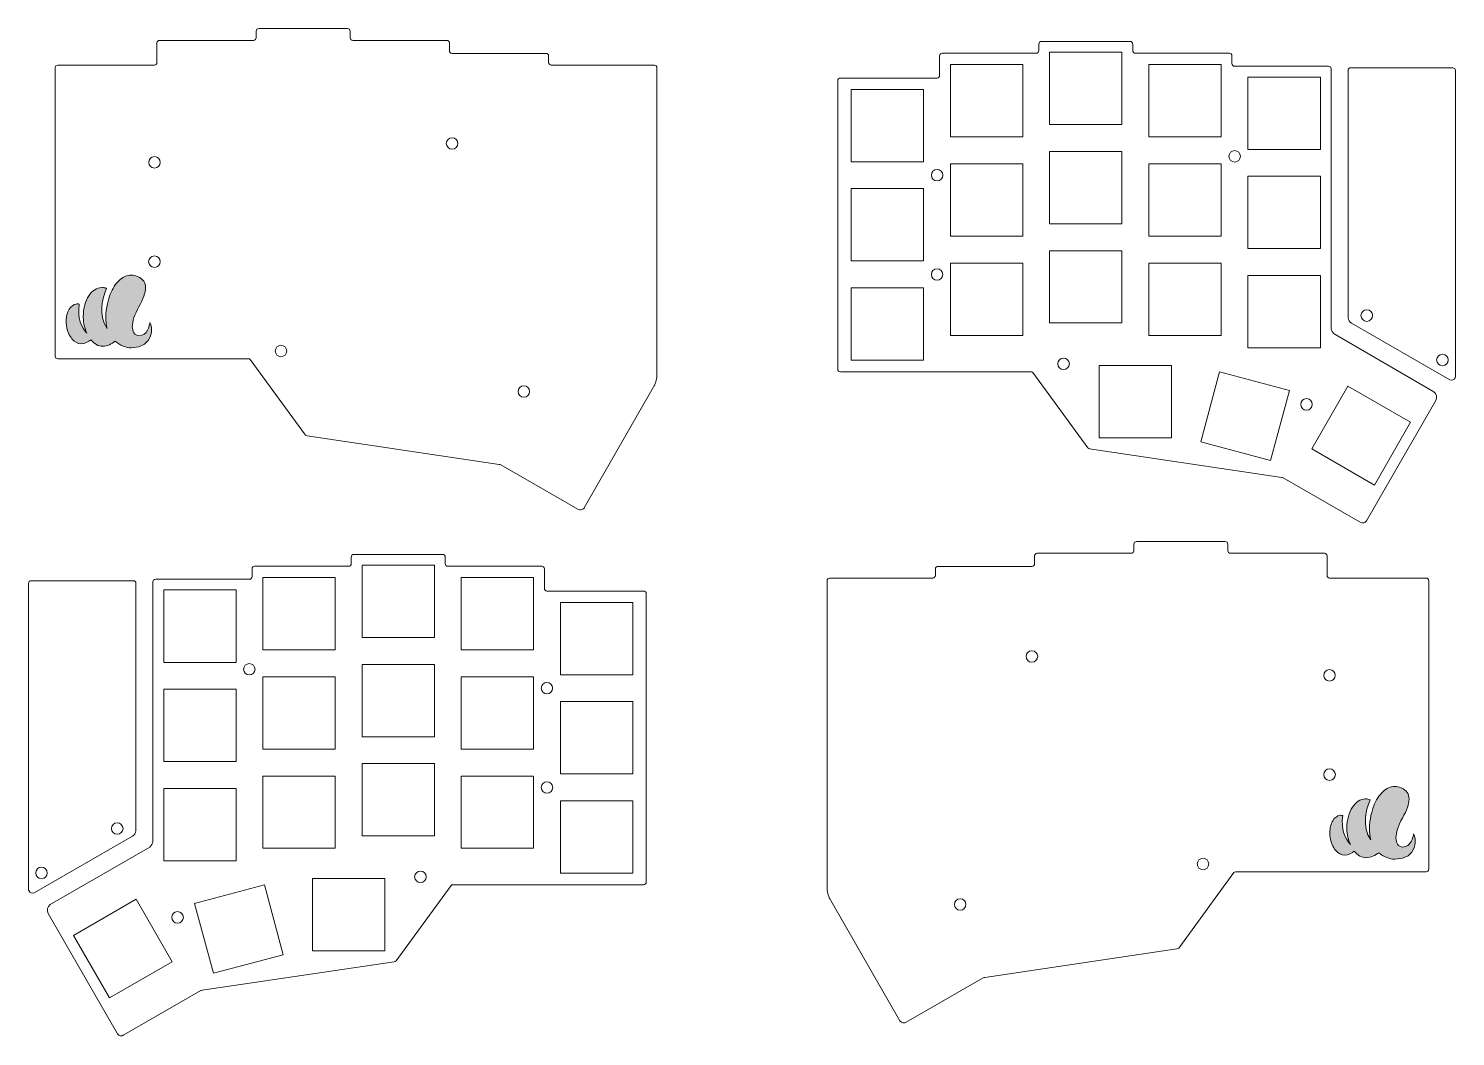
# Model space of a CAD drawing. Header units: inches. Extents: x -5.1 to 5.6, y -3.7 to 3.9.
import ezdxf

# ---------------------------------------------------------------- set-up
doc = ezdxf.new("R2010")
doc.units = ezdxf.units.IN
doc.header["$MEASUREMENT"] = 0
doc.layers.add('_U+5207_U+65AD_U+30D1_U+30B9', color=7, linetype='Continuous')
doc.layers.add('_U+5F6B_U+523B_U+30D1_U+30B9', color=7, linetype='Continuous')

# ---------------------------------------------------------------- blocks, each defined once
blk = doc.blocks.new('block 2')
at = {"layer": '_U+5207_U+65AD_U+30D1_U+30B9', "color": 1, "lineweight": 9, "true_color": 0xff0000}
blk.add_open_spline([(-3.254, 1.499), (-3.254, 1.523), (-3.235, 1.542), (-3.211, 1.542), (-3.187, 1.542), (-3.167, 1.523), (-3.167, 1.499), (-3.167, 1.475), (-3.187, 1.456), (-3.211, 1.456), (-3.235, 1.456), (-3.254, 1.475), (-3.254, 1.499), (-3.254, 1.499), (-3.254, 1.499), (-3.254, 1.499)], degree=3, knots=[0, 0, 0, 0, 1, 1, 1, 2, 2, 2, 3, 3, 3, 4, 4, 4, 5, 5, 5, 5], dxfattribs=at)
blk = doc.blocks.new('block 3')
at = {"layer": '_U+5207_U+65AD_U+30D1_U+30B9', "color": 1, "lineweight": 9, "true_color": 0xff0000}
blk.add_open_spline([(-1.964, 3.064), (-1.964, 3.088), (-1.944, 3.107), (-1.92, 3.107), (-1.896, 3.107), (-1.877, 3.088), (-1.877, 3.064), (-1.877, 3.04), (-1.896, 3.02), (-1.92, 3.02), (-1.944, 3.02), (-1.964, 3.04), (-1.964, 3.064), (-1.964, 3.064), (-1.964, 3.064), (-1.964, 3.064)], degree=3, knots=[0, 0, 0, 0, 1, 1, 1, 2, 2, 2, 3, 3, 3, 4, 4, 4, 5, 5, 5, 5], dxfattribs=at)
blk = doc.blocks.new('block 4')
at = {"layer": '_U+5207_U+65AD_U+30D1_U+30B9', "color": 1, "lineweight": 9, "true_color": 0xff0000}
blk.add_open_spline([(-4.208, 2.921), (-4.208, 2.945), (-4.189, 2.964), (-4.165, 2.964), (-4.141, 2.964), (-4.122, 2.945), (-4.122, 2.921), (-4.122, 2.897), (-4.141, 2.878), (-4.165, 2.878), (-4.189, 2.878), (-4.208, 2.897), (-4.208, 2.921), (-4.208, 2.921), (-4.208, 2.921), (-4.208, 2.921)], degree=3, knots=[0, 0, 0, 0, 1, 1, 1, 2, 2, 2, 3, 3, 3, 4, 4, 4, 5, 5, 5, 5], dxfattribs=at)
blk = doc.blocks.new('block 5')
at = {"layer": '_U+5207_U+65AD_U+30D1_U+30B9', "color": 1, "lineweight": 9, "true_color": 0xff0000}
blk.add_open_spline([(-4.209, 2.172), (-4.209, 2.196), (-4.189, 2.216), (-4.165, 2.216), (-4.141, 2.216), (-4.122, 2.196), (-4.122, 2.172), (-4.122, 2.149), (-4.141, 2.129), (-4.165, 2.129), (-4.189, 2.129), (-4.209, 2.149), (-4.209, 2.172), (-4.209, 2.172), (-4.209, 2.172), (-4.209, 2.172)], degree=3, knots=[0, 0, 0, 0, 1, 1, 1, 2, 2, 2, 3, 3, 3, 4, 4, 4, 5, 5, 5, 5], dxfattribs=at)
blk = doc.blocks.new('block 6')
at = {"layer": '_U+5207_U+65AD_U+30D1_U+30B9', "color": 1, "lineweight": 9, "true_color": 0xff0000}
blk.add_open_spline([(-1.423, 1.194), (-1.423, 1.217), (-1.403, 1.237), (-1.379, 1.237), (-1.355, 1.237), (-1.336, 1.217), (-1.336, 1.194), (-1.336, 1.17), (-1.355, 1.15), (-1.379, 1.15), (-1.403, 1.15), (-1.423, 1.17), (-1.423, 1.194), (-1.423, 1.194), (-1.423, 1.194), (-1.423, 1.194)], degree=3, knots=[0, 0, 0, 0, 1, 1, 1, 2, 2, 2, 3, 3, 3, 4, 4, 4, 5, 5, 5, 5], dxfattribs=at)
blk = doc.blocks.new('block 7')
at = {"layer": '_U+5207_U+65AD_U+30D1_U+30B9', "color": 1, "lineweight": 9, "true_color": 0xff0000}
blk.add_open_spline([(1.008, 1.342), (0.997, 1.342), (0.988, 1.351), (0.988, 1.362), (0.988, 1.362), (0.988, 3.537), (0.988, 3.537), (0.988, 3.548), (0.997, 3.557), (1.008, 3.557), (1.008, 3.557), (1.737, 3.557), (1.737, 3.557), (1.748, 3.557), (1.756, 3.566), (1.756, 3.577), (1.756, 3.577), (1.756, 3.724), (1.756, 3.724), (1.756, 3.735), (1.765, 3.744), (1.776, 3.744), (1.776, 3.744), (2.485, 3.744), (2.485, 3.744), (2.496, 3.744), (2.505, 3.753), (2.505, 3.764), (2.505, 3.764), (2.505, 3.813), (2.505, 3.813), (2.505, 3.824), (2.513, 3.833), (2.524, 3.833), (2.524, 3.833), (3.194, 3.833), (3.194, 3.833), (3.204, 3.833), (3.213, 3.824), (3.213, 3.813), (3.213, 3.813), (3.213, 3.764), (3.213, 3.764), (3.213, 3.753), (3.222, 3.744), (3.233, 3.744), (3.233, 3.744), (3.942, 3.744), (3.942, 3.744), (3.953, 3.744), (3.961, 3.735), (3.961, 3.724), (3.961, 3.724), (3.961, 3.665), (3.961, 3.665), (3.961, 3.655), (3.97, 3.646), (3.981, 3.646), (3.981, 3.646), (4.69, 3.646), (4.69, 3.646), (4.701, 3.646), (4.709, 3.637), (4.709, 3.626), (4.709, 3.626), (4.709, 3.577), (4.709, 3.577), (4.709, 3.577), (4.709, 2.937), (4.709, 2.937), (4.709, 2.937), (4.709, 1.666), (4.709, 1.666), (4.713, 1.651), (4.721, 1.637), (4.732, 1.627), (4.732, 1.627), (5.483, 1.192), (5.483, 1.192), (5.504, 1.177), (5.51, 1.148), (5.498, 1.125), (5.498, 1.125), (4.977, 0.218), (4.977, 0.218), (4.977, 0.218), (4.977, 0.218), (4.977, 0.217), (4.966, 0.202), (4.944, 0.198), (4.929, 0.209), (4.929, 0.209), (4.348, 0.543), (4.348, 0.543), (4.344, 0.545), (4.341, 0.546), (4.337, 0.546), (4.337, 0.546), (2.888, 0.762), (2.888, 0.762), (2.883, 0.762), (2.879, 0.764), (2.875, 0.768), (2.875, 0.768), (2.459, 1.337), (2.459, 1.337), (2.456, 1.34), (2.451, 1.342), (2.445, 1.342), (2.445, 1.342), (1.008, 1.342), (1.008, 1.342)], degree=3, knots=[0, 0, 0, 0, 1, 1, 1, 2, 2, 2, 3, 3, 3, 4, 4, 4, 5, 5, 5, 6, 6, 6, 7, 7, 7, 8, 8, 8, 9, 9, 9, 10, 10, 10, 11, 11, 11, 12, 12, 12, 13, 13, 13, 14, 14, 14, 15, 15, 15, 16, 16, 16, 17, 17, 17, 18, 18, 18, 19, 19, 19, 20, 20, 20, 21, 21, 21, 22, 22, 22, 23, 23, 23, 24, 24, 24, 25, 25, 25, 26, 26, 26, 27, 27, 27, 28, 28, 28, 29, 29, 29, 30, 30, 30, 31, 31, 31, 32, 32, 32, 33, 33, 33, 34, 34, 34, 35, 35, 35, 36, 36, 36, 37, 37, 37, 37], dxfattribs=at)
blk = doc.blocks.new('block 8')
at = {"layer": '_U+5207_U+65AD_U+30D1_U+30B9', "color": 1, "lineweight": 9, "true_color": 0xff0000}
blk.add_open_spline([(3.938, 2.967), (3.938, 2.99), (3.958, 3.01), (3.982, 3.01), (4.006, 3.01), (4.025, 2.99), (4.025, 2.967), (4.025, 2.943), (4.006, 2.923), (3.982, 2.923), (3.958, 2.923), (3.938, 2.943), (3.938, 2.967), (3.938, 2.967), (3.938, 2.967), (3.938, 2.967)], degree=3, knots=[0, 0, 0, 0, 1, 1, 1, 2, 2, 2, 3, 3, 3, 4, 4, 4, 5, 5, 5, 5], dxfattribs=at)
blk = doc.blocks.new('block 9')
at = {"layer": '_U+5207_U+65AD_U+30D1_U+30B9', "color": 1, "lineweight": 9, "true_color": 0xff0000}
blk.add_open_spline([(1.694, 2.824), (1.694, 2.848), (1.713, 2.867), (1.737, 2.867), (1.761, 2.867), (1.781, 2.848), (1.781, 2.824), (1.781, 2.8), (1.761, 2.781), (1.737, 2.781), (1.713, 2.781), (1.694, 2.8), (1.694, 2.824), (1.694, 2.824), (1.694, 2.824), (1.694, 2.824)], degree=3, knots=[0, 0, 0, 0, 1, 1, 1, 2, 2, 2, 3, 3, 3, 4, 4, 4, 5, 5, 5, 5], dxfattribs=at)
blk = doc.blocks.new('block 10')
at = {"layer": '_U+5207_U+65AD_U+30D1_U+30B9', "color": 1, "lineweight": 9, "true_color": 0xff0000}
blk.add_open_spline([(1.694, 2.075), (1.694, 2.099), (1.713, 2.119), (1.737, 2.119), (1.761, 2.119), (1.78, 2.099), (1.78, 2.075), (1.78, 2.051), (1.761, 2.032), (1.737, 2.032), (1.713, 2.032), (1.694, 2.051), (1.694, 2.075), (1.694, 2.075), (1.694, 2.075), (1.694, 2.075)], degree=3, knots=[0, 0, 0, 0, 1, 1, 1, 2, 2, 2, 3, 3, 3, 4, 4, 4, 5, 5, 5, 5], dxfattribs=at)
blk = doc.blocks.new('block 11')
at = {"layer": '_U+5207_U+65AD_U+30D1_U+30B9', "color": 1, "lineweight": 9, "true_color": 0xff0000}
blk.add_open_spline([(4.48, 1.096), (4.48, 1.12), (4.499, 1.14), (4.523, 1.14), (4.547, 1.14), (4.566, 1.12), (4.566, 1.096), (4.566, 1.072), (4.547, 1.053), (4.523, 1.053), (4.499, 1.053), (4.48, 1.072), (4.48, 1.096), (4.48, 1.096), (4.48, 1.096), (4.48, 1.096)], degree=3, knots=[0, 0, 0, 0, 1, 1, 1, 2, 2, 2, 3, 3, 3, 4, 4, 4, 5, 5, 5, 5], dxfattribs=at)
blk = doc.blocks.new('block 12')
at = {"layer": '_U+5207_U+65AD_U+30D1_U+30B9', "color": 1, "lineweight": 9, "true_color": 0xff0000}
blk.add_open_spline([(2.648, 1.402), (2.648, 1.426), (2.667, 1.445), (2.691, 1.445), (2.715, 1.445), (2.735, 1.426), (2.735, 1.402), (2.735, 1.378), (2.715, 1.358), (2.691, 1.358), (2.667, 1.358), (2.648, 1.378), (2.648, 1.402), (2.648, 1.402), (2.648, 1.402), (2.648, 1.402)], degree=3, knots=[0, 0, 0, 0, 1, 1, 1, 2, 2, 2, 3, 3, 3, 4, 4, 4, 5, 5, 5, 5], dxfattribs=at)
blk = doc.blocks.new('block 13')
at = {"layer": '_U+5207_U+65AD_U+30D1_U+30B9', "color": 1, "lineweight": 9, "true_color": 0xff0000}
blk.add_lwpolyline([(1.09, 3.471), (1.09, 2.926), (1.635, 2.926), (1.635, 3.471), (1.09, 3.471)], dxfattribs=at)
blk = doc.blocks.new('block 14')
at = {"layer": '_U+5207_U+65AD_U+30D1_U+30B9', "color": 1, "lineweight": 9, "true_color": 0xff0000}
blk.add_lwpolyline([(1.09, 2.723), (1.09, 2.178), (1.635, 2.178), (1.635, 2.723), (1.09, 2.723)], dxfattribs=at)
blk = doc.blocks.new('block 15')
at = {"layer": '_U+5207_U+65AD_U+30D1_U+30B9', "color": 1, "lineweight": 9, "true_color": 0xff0000}
blk.add_lwpolyline([(1.09, 1.975), (1.09, 1.429), (1.635, 1.429), (1.635, 1.975), (1.09, 1.975)], dxfattribs=at)
blk = doc.blocks.new('block 16')
at = {"layer": '_U+5207_U+65AD_U+30D1_U+30B9', "color": 1, "lineweight": 9, "true_color": 0xff0000}
blk.add_lwpolyline([(1.838, 3.658), (1.838, 3.113), (2.383, 3.113), (2.383, 3.658), (1.838, 3.658)], dxfattribs=at)
blk = doc.blocks.new('block 17')
at = {"layer": '_U+5207_U+65AD_U+30D1_U+30B9', "color": 1, "lineweight": 9, "true_color": 0xff0000}
blk.add_lwpolyline([(1.838, 2.91), (1.838, 2.365), (2.383, 2.365), (2.383, 2.91), (1.838, 2.91)], dxfattribs=at)
blk = doc.blocks.new('block 18')
at = {"layer": '_U+5207_U+65AD_U+30D1_U+30B9', "color": 1, "lineweight": 9, "true_color": 0xff0000}
blk.add_lwpolyline([(1.838, 2.162), (1.838, 1.616), (2.383, 1.616), (2.383, 2.162), (1.838, 2.162)], dxfattribs=at)
blk = doc.blocks.new('block 19')
at = {"layer": '_U+5207_U+65AD_U+30D1_U+30B9', "color": 1, "lineweight": 9, "true_color": 0xff0000}
blk.add_lwpolyline([(2.586, 3.751), (2.586, 3.206), (3.131, 3.206), (3.131, 3.751), (2.586, 3.751)], dxfattribs=at)
blk = doc.blocks.new('block 20')
at = {"layer": '_U+5207_U+65AD_U+30D1_U+30B9', "color": 1, "lineweight": 9, "true_color": 0xff0000}
blk.add_lwpolyline([(2.586, 3.003), (2.586, 2.458), (3.131, 2.458), (3.131, 3.003), (2.586, 3.003)], dxfattribs=at)
blk = doc.blocks.new('block 21')
at = {"layer": '_U+5207_U+65AD_U+30D1_U+30B9', "color": 1, "lineweight": 9, "true_color": 0xff0000}
blk.add_lwpolyline([(2.586, 2.255), (2.586, 1.71), (3.131, 1.71), (3.131, 2.255), (2.586, 2.255)], dxfattribs=at)
blk = doc.blocks.new('block 22')
at = {"layer": '_U+5207_U+65AD_U+30D1_U+30B9', "color": 1, "lineweight": 9, "true_color": 0xff0000}
blk.add_lwpolyline([(3.334, 3.658), (3.334, 3.113), (3.879, 3.113), (3.879, 3.658), (3.334, 3.658)], dxfattribs=at)
blk = doc.blocks.new('block 23')
at = {"layer": '_U+5207_U+65AD_U+30D1_U+30B9', "color": 1, "lineweight": 9, "true_color": 0xff0000}
blk.add_lwpolyline([(3.334, 2.91), (3.334, 2.365), (3.879, 2.365), (3.879, 2.91), (3.334, 2.91)], dxfattribs=at)
blk = doc.blocks.new('block 24')
at = {"layer": '_U+5207_U+65AD_U+30D1_U+30B9', "color": 1, "lineweight": 9, "true_color": 0xff0000}
blk.add_lwpolyline([(3.334, 2.162), (3.334, 1.616), (3.879, 1.616), (3.879, 2.162), (3.334, 2.162)], dxfattribs=at)
blk = doc.blocks.new('block 25')
at = {"layer": '_U+5207_U+65AD_U+30D1_U+30B9', "color": 1, "lineweight": 9, "true_color": 0xff0000}
blk.add_lwpolyline([(4.082, 3.564), (4.082, 3.019), (4.628, 3.019), (4.628, 3.564), (4.082, 3.564)], dxfattribs=at)
blk = doc.blocks.new('block 26')
at = {"layer": '_U+5207_U+65AD_U+30D1_U+30B9', "color": 1, "lineweight": 9, "true_color": 0xff0000}
blk.add_lwpolyline([(4.082, 2.816), (4.082, 2.271), (4.628, 2.271), (4.628, 2.816), (4.082, 2.816)], dxfattribs=at)
blk = doc.blocks.new('block 27')
at = {"layer": '_U+5207_U+65AD_U+30D1_U+30B9', "color": 1, "lineweight": 9, "true_color": 0xff0000}
blk.add_lwpolyline([(4.082, 2.068), (4.082, 1.523), (4.628, 1.523), (4.628, 2.068), (4.082, 2.068)], dxfattribs=at)
blk = doc.blocks.new('block 28')
at = {"layer": '_U+5207_U+65AD_U+30D1_U+30B9', "color": 1, "lineweight": 9, "true_color": 0xff0000}
blk.add_lwpolyline([(2.96, 1.389), (2.96, 0.844), (3.505, 0.844), (3.505, 1.389), (2.96, 1.389)], dxfattribs=at)
blk = doc.blocks.new('block 29')
at = {"layer": '_U+5207_U+65AD_U+30D1_U+30B9', "color": 1, "lineweight": 9, "true_color": 0xff0000}
blk.add_lwpolyline([(3.867, 1.342), (3.726, 0.815), (4.253, 0.674), (4.394, 1.201), (3.867, 1.342)], dxfattribs=at)
blk = doc.blocks.new('block 30')
at = {"layer": '_U+5207_U+65AD_U+30D1_U+30B9', "color": 1, "lineweight": 9, "true_color": 0xff0000}
blk.add_lwpolyline([(4.836, 1.233), (4.563, 0.761), (5.036, 0.488), (5.308, 0.961), (4.836, 1.233)], dxfattribs=at)
blk = doc.blocks.new('block 32')
at = {"layer": '_U+5207_U+65AD_U+30D1_U+30B9', "color": 1, "lineweight": 9, "true_color": 0xff0000}
blk.add_open_spline([(4.837, 3.615), (4.837, 3.615), (4.837, 1.751), (4.837, 1.751), (4.839, 1.73), (4.848, 1.72), (4.862, 1.708), (4.862, 1.708), (5.604, 1.281), (5.604, 1.281), (5.62, 1.274), (5.638, 1.281), (5.645, 1.297), (5.646, 1.3), (5.646, 1.302), (5.647, 1.305), (5.647, 1.305), (5.647, 3.615), (5.647, 3.615), (5.647, 3.625), (5.638, 3.634), (5.627, 3.634), (5.627, 3.634), (4.857, 3.635), (4.857, 3.635), (4.846, 3.635), (4.837, 3.626), (4.837, 3.615)], degree=3, knots=[0, 0, 0, 0, 1, 1, 1, 2, 2, 2, 3, 3, 3, 4, 4, 4, 5, 5, 5, 6, 6, 6, 7, 7, 7, 8, 8, 8, 9, 9, 9, 9], dxfattribs=at)
blk = doc.blocks.new('block 33')
at = {"layer": '_U+5207_U+65AD_U+30D1_U+30B9', "color": 1, "lineweight": 9, "true_color": 0xff0000}
blk.add_open_spline([(4.934, 1.766), (4.934, 1.79), (4.954, 1.809), (4.978, 1.809), (5.002, 1.809), (5.021, 1.79), (5.021, 1.766), (5.021, 1.742), (5.002, 1.722), (4.978, 1.722), (4.954, 1.722), (4.934, 1.742), (4.934, 1.766), (4.934, 1.766), (4.934, 1.766), (4.934, 1.766)], degree=3, knots=[0, 0, 0, 0, 1, 1, 1, 2, 2, 2, 3, 3, 3, 4, 4, 4, 5, 5, 5, 5], dxfattribs=at)
blk = doc.blocks.new('block 34')
at = {"layer": '_U+5207_U+65AD_U+30D1_U+30B9', "color": 1, "lineweight": 9, "true_color": 0xff0000}
blk.add_open_spline([(5.505, 1.431), (5.505, 1.455), (5.525, 1.474), (5.549, 1.474), (5.573, 1.474), (5.592, 1.455), (5.592, 1.431), (5.592, 1.407), (5.573, 1.388), (5.549, 1.388), (5.525, 1.388), (5.505, 1.407), (5.505, 1.431), (5.505, 1.431), (5.505, 1.431), (5.505, 1.431)], degree=3, knots=[0, 0, 0, 0, 1, 1, 1, 2, 2, 2, 3, 3, 3, 4, 4, 4, 5, 5, 5, 5], dxfattribs=at)
blk = doc.blocks.new('block 31')
at = {"layer": '_U+5207_U+65AD_U+30D1_U+30B9'}
for name in ['block 32', 'block 33', 'block 34']:
    blk.add_blockref(name, (0, 0), dxfattribs=at)
blk = doc.blocks.new('block 35')
at = {"layer": '_U+5207_U+65AD_U+30D1_U+30B9', "color": 1, "lineweight": 9, "true_color": 0xff0000}
blk.add_open_spline([(3.786, -2.369), (3.786, -2.345), (3.767, -2.326), (3.743, -2.326), (3.719, -2.326), (3.7, -2.345), (3.7, -2.369), (3.7, -2.393), (3.719, -2.412), (3.743, -2.412), (3.767, -2.412), (3.786, -2.393), (3.786, -2.369), (3.786, -2.369), (3.786, -2.369), (3.786, -2.369)], degree=3, knots=[0, 0, 0, 0, 1, 1, 1, 2, 2, 2, 3, 3, 3, 4, 4, 4, 5, 5, 5, 5], dxfattribs=at)
blk = doc.blocks.new('block 36')
at = {"layer": '_U+5207_U+65AD_U+30D1_U+30B9', "color": 1, "lineweight": 9, "true_color": 0xff0000}
blk.add_open_spline([(2.496, -0.804), (2.496, -0.78), (2.476, -0.761), (2.452, -0.761), (2.428, -0.761), (2.409, -0.78), (2.409, -0.804), (2.409, -0.828), (2.428, -0.847), (2.452, -0.847), (2.476, -0.847), (2.496, -0.828), (2.496, -0.804), (2.496, -0.804), (2.496, -0.804), (2.496, -0.804)], degree=3, knots=[0, 0, 0, 0, 1, 1, 1, 2, 2, 2, 3, 3, 3, 4, 4, 4, 5, 5, 5, 5], dxfattribs=at)
blk = doc.blocks.new('block 37')
at = {"layer": '_U+5207_U+65AD_U+30D1_U+30B9', "color": 1, "lineweight": 9, "true_color": 0xff0000}
blk.add_open_spline([(4.74, -0.947), (4.74, -0.923), (4.721, -0.903), (4.697, -0.903), (4.673, -0.903), (4.654, -0.923), (4.654, -0.947), (4.654, -0.971), (4.673, -0.99), (4.697, -0.99), (4.721, -0.99), (4.74, -0.971), (4.74, -0.947), (4.74, -0.947), (4.74, -0.947), (4.74, -0.947)], degree=3, knots=[0, 0, 0, 0, 1, 1, 1, 2, 2, 2, 3, 3, 3, 4, 4, 4, 5, 5, 5, 5], dxfattribs=at)
blk = doc.blocks.new('block 38')
at = {"layer": '_U+5207_U+65AD_U+30D1_U+30B9', "color": 1, "lineweight": 9, "true_color": 0xff0000}
blk.add_open_spline([(4.741, -1.695), (4.741, -1.671), (4.721, -1.652), (4.697, -1.652), (4.673, -1.652), (4.654, -1.671), (4.654, -1.695), (4.654, -1.719), (4.673, -1.739), (4.697, -1.739), (4.721, -1.739), (4.741, -1.719), (4.741, -1.695), (4.741, -1.695), (4.741, -1.695), (4.741, -1.695)], degree=3, knots=[0, 0, 0, 0, 1, 1, 1, 2, 2, 2, 3, 3, 3, 4, 4, 4, 5, 5, 5, 5], dxfattribs=at)
blk = doc.blocks.new('block 39')
at = {"layer": '_U+5207_U+65AD_U+30D1_U+30B9', "color": 1, "lineweight": 9, "true_color": 0xff0000}
blk.add_open_spline([(1.955, -2.674), (1.955, -2.65), (1.935, -2.631), (1.911, -2.631), (1.887, -2.631), (1.868, -2.65), (1.868, -2.674), (1.868, -2.698), (1.887, -2.717), (1.911, -2.717), (1.935, -2.717), (1.955, -2.698), (1.955, -2.674), (1.955, -2.674), (1.955, -2.674), (1.955, -2.674)], degree=3, knots=[0, 0, 0, 0, 1, 1, 1, 2, 2, 2, 3, 3, 3, 4, 4, 4, 5, 5, 5, 5], dxfattribs=at)
blk = doc.blocks.new('block 40')
at = {"layer": '_U+5207_U+65AD_U+30D1_U+30B9', "color": 1, "lineweight": 9, "true_color": 0xff0000}
blk.add_open_spline([(-0.476, -2.525), (-0.465, -2.525), (-0.456, -2.517), (-0.456, -2.506), (-0.456, -2.506), (-0.456, -0.33), (-0.456, -0.33), (-0.456, -0.319), (-0.465, -0.311), (-0.476, -0.311), (-0.476, -0.311), (-1.205, -0.311), (-1.205, -0.311), (-1.216, -0.311), (-1.224, -0.302), (-1.224, -0.291), (-1.224, -0.291), (-1.224, -0.143), (-1.224, -0.143), (-1.224, -0.132), (-1.233, -0.124), (-1.244, -0.124), (-1.244, -0.124), (-1.953, -0.124), (-1.953, -0.124), (-1.964, -0.124), (-1.972, -0.115), (-1.972, -0.104), (-1.972, -0.104), (-1.972, -0.055), (-1.972, -0.055), (-1.972, -0.044), (-1.981, -0.035), (-1.992, -0.035), (-1.992, -0.035), (-2.662, -0.035), (-2.662, -0.035), (-2.672, -0.035), (-2.681, -0.044), (-2.681, -0.055), (-2.681, -0.055), (-2.681, -0.104), (-2.681, -0.104), (-2.681, -0.115), (-2.69, -0.124), (-2.701, -0.124), (-2.701, -0.124), (-3.41, -0.124), (-3.41, -0.124), (-3.42, -0.124), (-3.429, -0.132), (-3.429, -0.143), (-3.429, -0.143), (-3.429, -0.202), (-3.429, -0.202), (-3.429, -0.213), (-3.438, -0.222), (-3.449, -0.222), (-3.449, -0.222), (-4.158, -0.222), (-4.158, -0.222), (-4.169, -0.222), (-4.177, -0.231), (-4.177, -0.242), (-4.177, -0.242), (-4.177, -0.29), (-4.177, -0.29), (-4.177, -0.29), (-4.177, -0.93), (-4.177, -0.93), (-4.177, -0.93), (-4.177, -2.202), (-4.177, -2.202), (-4.181, -2.217), (-4.189, -2.231), (-4.2, -2.241), (-4.2, -2.241), (-4.951, -2.675), (-4.951, -2.675), (-4.972, -2.691), (-4.978, -2.719), (-4.966, -2.742), (-4.966, -2.742), (-4.445, -3.649), (-4.445, -3.649), (-4.445, -3.65), (-4.445, -3.65), (-4.445, -3.65), (-4.434, -3.666), (-4.412, -3.669), (-4.397, -3.658), (-4.397, -3.658), (-3.816, -3.324), (-3.816, -3.324), (-3.812, -3.323), (-3.809, -3.322), (-3.805, -3.321), (-3.805, -3.321), (-2.356, -3.106), (-2.356, -3.106), (-2.351, -3.106), (-2.346, -3.103), (-2.343, -3.1), (-2.343, -3.1), (-1.927, -2.531), (-1.927, -2.531), (-1.924, -2.527), (-1.919, -2.525), (-1.913, -2.525), (-1.913, -2.525), (-0.476, -2.525), (-0.476, -2.525)], degree=3, knots=[0, 0, 0, 0, 1, 1, 1, 2, 2, 2, 3, 3, 3, 4, 4, 4, 5, 5, 5, 6, 6, 6, 7, 7, 7, 8, 8, 8, 9, 9, 9, 10, 10, 10, 11, 11, 11, 12, 12, 12, 13, 13, 13, 14, 14, 14, 15, 15, 15, 16, 16, 16, 17, 17, 17, 18, 18, 18, 19, 19, 19, 20, 20, 20, 21, 21, 21, 22, 22, 22, 23, 23, 23, 24, 24, 24, 25, 25, 25, 26, 26, 26, 27, 27, 27, 28, 28, 28, 29, 29, 29, 30, 30, 30, 31, 31, 31, 32, 32, 32, 33, 33, 33, 34, 34, 34, 35, 35, 35, 36, 36, 36, 37, 37, 37, 37], dxfattribs=at)
blk = doc.blocks.new('block 41')
at = {"layer": '_U+5207_U+65AD_U+30D1_U+30B9', "color": 1, "lineweight": 9, "true_color": 0xff0000}
blk.add_open_spline([(-3.406, -0.901), (-3.406, -0.877), (-3.426, -0.858), (-3.45, -0.858), (-3.474, -0.858), (-3.493, -0.877), (-3.493, -0.901), (-3.493, -0.925), (-3.474, -0.944), (-3.45, -0.944), (-3.426, -0.944), (-3.406, -0.925), (-3.406, -0.901), (-3.406, -0.901), (-3.406, -0.901), (-3.406, -0.901)], degree=3, knots=[0, 0, 0, 0, 1, 1, 1, 2, 2, 2, 3, 3, 3, 4, 4, 4, 5, 5, 5, 5], dxfattribs=at)
blk = doc.blocks.new('block 42')
at = {"layer": '_U+5207_U+65AD_U+30D1_U+30B9', "color": 1, "lineweight": 9, "true_color": 0xff0000}
blk.add_open_spline([(-1.162, -1.044), (-1.162, -1.02), (-1.181, -1), (-1.205, -1), (-1.229, -1), (-1.248, -1.02), (-1.248, -1.044), (-1.248, -1.068), (-1.229, -1.087), (-1.205, -1.087), (-1.181, -1.087), (-1.162, -1.068), (-1.162, -1.044), (-1.162, -1.044), (-1.162, -1.044), (-1.162, -1.044)], degree=3, knots=[0, 0, 0, 0, 1, 1, 1, 2, 2, 2, 3, 3, 3, 4, 4, 4, 5, 5, 5, 5], dxfattribs=at)
blk = doc.blocks.new('block 43')
at = {"layer": '_U+5207_U+65AD_U+30D1_U+30B9', "color": 1, "lineweight": 9, "true_color": 0xff0000}
blk.add_open_spline([(-1.161, -1.792), (-1.161, -1.769), (-1.181, -1.749), (-1.205, -1.749), (-1.229, -1.749), (-1.248, -1.769), (-1.248, -1.792), (-1.248, -1.816), (-1.229, -1.836), (-1.205, -1.836), (-1.181, -1.836), (-1.161, -1.816), (-1.161, -1.792), (-1.161, -1.792), (-1.161, -1.792), (-1.161, -1.792)], degree=3, knots=[0, 0, 0, 0, 1, 1, 1, 2, 2, 2, 3, 3, 3, 4, 4, 4, 5, 5, 5, 5], dxfattribs=at)
blk = doc.blocks.new('block 44')
at = {"layer": '_U+5207_U+65AD_U+30D1_U+30B9', "color": 1, "lineweight": 9, "true_color": 0xff0000}
blk.add_open_spline([(-3.947, -2.771), (-3.947, -2.747), (-3.967, -2.728), (-3.991, -2.728), (-4.015, -2.728), (-4.034, -2.747), (-4.034, -2.771), (-4.034, -2.795), (-4.015, -2.815), (-3.991, -2.815), (-3.967, -2.815), (-3.947, -2.795), (-3.947, -2.771), (-3.947, -2.771), (-3.947, -2.771), (-3.947, -2.771)], degree=3, knots=[0, 0, 0, 0, 1, 1, 1, 2, 2, 2, 3, 3, 3, 4, 4, 4, 5, 5, 5, 5], dxfattribs=at)
blk = doc.blocks.new('block 45')
at = {"layer": '_U+5207_U+65AD_U+30D1_U+30B9', "color": 1, "lineweight": 9, "true_color": 0xff0000}
blk.add_open_spline([(-2.116, -2.466), (-2.116, -2.442), (-2.135, -2.423), (-2.159, -2.423), (-2.183, -2.423), (-2.203, -2.442), (-2.203, -2.466), (-2.203, -2.49), (-2.183, -2.509), (-2.159, -2.509), (-2.135, -2.509), (-2.116, -2.49), (-2.116, -2.466), (-2.116, -2.466), (-2.116, -2.466), (-2.116, -2.466)], degree=3, knots=[0, 0, 0, 0, 1, 1, 1, 2, 2, 2, 3, 3, 3, 4, 4, 4, 5, 5, 5, 5], dxfattribs=at)
blk = doc.blocks.new('block 46')
at = {"layer": '_U+5207_U+65AD_U+30D1_U+30B9', "color": 1, "lineweight": 9, "true_color": 0xff0000}
blk.add_lwpolyline([(-0.558, -0.397), (-0.558, -0.942), (-1.103, -0.942), (-1.103, -0.397), (-0.558, -0.397)], dxfattribs=at)
blk = doc.blocks.new('block 47')
at = {"layer": '_U+5207_U+65AD_U+30D1_U+30B9', "color": 1, "lineweight": 9, "true_color": 0xff0000}
blk.add_lwpolyline([(-0.558, -1.145), (-0.558, -1.69), (-1.103, -1.69), (-1.103, -1.145), (-0.558, -1.145)], dxfattribs=at)
blk = doc.blocks.new('block 48')
at = {"layer": '_U+5207_U+65AD_U+30D1_U+30B9', "color": 1, "lineweight": 9, "true_color": 0xff0000}
blk.add_lwpolyline([(-0.558, -1.893), (-0.558, -2.438), (-1.103, -2.438), (-1.103, -1.893), (-0.558, -1.893)], dxfattribs=at)
blk = doc.blocks.new('block 49')
at = {"layer": '_U+5207_U+65AD_U+30D1_U+30B9', "color": 1, "lineweight": 9, "true_color": 0xff0000}
blk.add_lwpolyline([(-1.306, -0.21), (-1.306, -0.755), (-1.851, -0.755), (-1.851, -0.21), (-1.306, -0.21)], dxfattribs=at)
blk = doc.blocks.new('block 50')
at = {"layer": '_U+5207_U+65AD_U+30D1_U+30B9', "color": 1, "lineweight": 9, "true_color": 0xff0000}
blk.add_lwpolyline([(-1.306, -0.958), (-1.306, -1.503), (-1.851, -1.503), (-1.851, -0.958), (-1.306, -0.958)], dxfattribs=at)
blk = doc.blocks.new('block 51')
at = {"layer": '_U+5207_U+65AD_U+30D1_U+30B9', "color": 1, "lineweight": 9, "true_color": 0xff0000}
blk.add_lwpolyline([(-1.306, -1.706), (-1.306, -2.251), (-1.851, -2.251), (-1.851, -1.706), (-1.306, -1.706)], dxfattribs=at)
blk = doc.blocks.new('block 52')
at = {"layer": '_U+5207_U+65AD_U+30D1_U+30B9', "color": 1, "lineweight": 9, "true_color": 0xff0000}
blk.add_lwpolyline([(-2.054, -0.116), (-2.054, -0.662), (-2.599, -0.662), (-2.599, -0.116), (-2.054, -0.116)], dxfattribs=at)
blk = doc.blocks.new('block 53')
at = {"layer": '_U+5207_U+65AD_U+30D1_U+30B9', "color": 1, "lineweight": 9, "true_color": 0xff0000}
blk.add_lwpolyline([(-2.054, -0.864), (-2.054, -1.41), (-2.599, -1.41), (-2.599, -0.864), (-2.054, -0.864)], dxfattribs=at)
blk = doc.blocks.new('block 54')
at = {"layer": '_U+5207_U+65AD_U+30D1_U+30B9', "color": 1, "lineweight": 9, "true_color": 0xff0000}
blk.add_lwpolyline([(-2.054, -1.612), (-2.054, -2.158), (-2.599, -2.158), (-2.599, -1.612), (-2.054, -1.612)], dxfattribs=at)
blk = doc.blocks.new('block 55')
at = {"layer": '_U+5207_U+65AD_U+30D1_U+30B9', "color": 1, "lineweight": 9, "true_color": 0xff0000}
blk.add_lwpolyline([(-2.802, -0.21), (-2.802, -0.755), (-3.347, -0.755), (-3.347, -0.21), (-2.802, -0.21)], dxfattribs=at)
blk = doc.blocks.new('block 56')
at = {"layer": '_U+5207_U+65AD_U+30D1_U+30B9', "color": 1, "lineweight": 9, "true_color": 0xff0000}
blk.add_lwpolyline([(-2.802, -0.958), (-2.802, -1.503), (-3.347, -1.503), (-3.347, -0.958), (-2.802, -0.958)], dxfattribs=at)
blk = doc.blocks.new('block 57')
at = {"layer": '_U+5207_U+65AD_U+30D1_U+30B9', "color": 1, "lineweight": 9, "true_color": 0xff0000}
blk.add_lwpolyline([(-2.802, -1.706), (-2.802, -2.251), (-3.347, -2.251), (-3.347, -1.706), (-2.802, -1.706)], dxfattribs=at)
blk = doc.blocks.new('block 58')
at = {"layer": '_U+5207_U+65AD_U+30D1_U+30B9', "color": 1, "lineweight": 9, "true_color": 0xff0000}
blk.add_lwpolyline([(-3.55, -0.303), (-3.55, -0.849), (-4.095, -0.849), (-4.095, -0.303), (-3.55, -0.303)], dxfattribs=at)
blk = doc.blocks.new('block 59')
at = {"layer": '_U+5207_U+65AD_U+30D1_U+30B9', "color": 1, "lineweight": 9, "true_color": 0xff0000}
blk.add_lwpolyline([(-3.55, -1.051), (-3.55, -1.597), (-4.095, -1.597), (-4.095, -1.051), (-3.55, -1.051)], dxfattribs=at)
blk = doc.blocks.new('block 60')
at = {"layer": '_U+5207_U+65AD_U+30D1_U+30B9', "color": 1, "lineweight": 9, "true_color": 0xff0000}
blk.add_lwpolyline([(-3.55, -1.799), (-3.55, -2.345), (-4.095, -2.345), (-4.095, -1.799), (-3.55, -1.799)], dxfattribs=at)
blk = doc.blocks.new('block 61')
at = {"layer": '_U+5207_U+65AD_U+30D1_U+30B9', "color": 1, "lineweight": 9, "true_color": 0xff0000}
blk.add_lwpolyline([(-2.428, -2.479), (-2.428, -3.024), (-2.973, -3.024), (-2.973, -2.479), (-2.428, -2.479)], dxfattribs=at)
blk = doc.blocks.new('block 62')
at = {"layer": '_U+5207_U+65AD_U+30D1_U+30B9', "color": 1, "lineweight": 9, "true_color": 0xff0000}
blk.add_lwpolyline([(-3.335, -2.526), (-3.194, -3.053), (-3.721, -3.193), (-3.862, -2.666), (-3.335, -2.526)], dxfattribs=at)
blk = doc.blocks.new('block 63')
at = {"layer": '_U+5207_U+65AD_U+30D1_U+30B9', "color": 1, "lineweight": 9, "true_color": 0xff0000}
blk.add_lwpolyline([(-4.304, -2.635), (-4.031, -3.107), (-4.504, -3.379), (-4.776, -2.907), (-4.304, -2.635)], dxfattribs=at)
blk = doc.blocks.new('block 65')
at = {"layer": '_U+5207_U+65AD_U+30D1_U+30B9', "color": 1, "lineweight": 9, "true_color": 0xff0000}
blk.add_open_spline([(-4.305, -0.253), (-4.305, -0.253), (-4.305, -2.117), (-4.305, -2.117), (-4.307, -2.138), (-4.316, -2.148), (-4.33, -2.16), (-4.33, -2.16), (-5.072, -2.587), (-5.072, -2.587), (-5.088, -2.594), (-5.106, -2.586), (-5.113, -2.57), (-5.114, -2.568), (-5.114, -2.566), (-5.115, -2.563), (-5.115, -2.563), (-5.115, -0.253), (-5.115, -0.253), (-5.115, -0.242), (-5.106, -0.233), (-5.095, -0.233), (-5.095, -0.233), (-4.324, -0.233), (-4.324, -0.233), (-4.314, -0.233), (-4.305, -0.242), (-4.305, -0.253)], degree=3, knots=[0, 0, 0, 0, 1, 1, 1, 2, 2, 2, 3, 3, 3, 4, 4, 4, 5, 5, 5, 6, 6, 6, 7, 7, 7, 8, 8, 8, 9, 9, 9, 9], dxfattribs=at)
blk = doc.blocks.new('block 66')
at = {"layer": '_U+5207_U+65AD_U+30D1_U+30B9', "color": 1, "lineweight": 9, "true_color": 0xff0000}
blk.add_open_spline([(-4.402, -2.102), (-4.402, -2.078), (-4.422, -2.059), (-4.446, -2.059), (-4.47, -2.059), (-4.489, -2.078), (-4.489, -2.102), (-4.489, -2.126), (-4.47, -2.145), (-4.446, -2.145), (-4.422, -2.145), (-4.402, -2.126), (-4.402, -2.102), (-4.402, -2.102), (-4.402, -2.102), (-4.402, -2.102)], degree=3, knots=[0, 0, 0, 0, 1, 1, 1, 2, 2, 2, 3, 3, 3, 4, 4, 4, 5, 5, 5, 5], dxfattribs=at)
blk = doc.blocks.new('block 67')
at = {"layer": '_U+5207_U+65AD_U+30D1_U+30B9', "color": 1, "lineweight": 9, "true_color": 0xff0000}
blk.add_open_spline([(-4.973, -2.437), (-4.973, -2.413), (-4.993, -2.393), (-5.017, -2.393), (-5.04, -2.393), (-5.06, -2.413), (-5.06, -2.437), (-5.06, -2.461), (-5.04, -2.48), (-5.017, -2.48), (-4.993, -2.48), (-4.973, -2.461), (-4.973, -2.437), (-4.973, -2.437), (-4.973, -2.437), (-4.973, -2.437)], degree=3, knots=[0, 0, 0, 0, 1, 1, 1, 2, 2, 2, 3, 3, 3, 4, 4, 4, 5, 5, 5, 5], dxfattribs=at)
blk = doc.blocks.new('block 64')
at = {"layer": '_U+5207_U+65AD_U+30D1_U+30B9'}
for name in ['block 65', 'block 66', 'block 67']:
    blk.add_blockref(name, (0, 0), dxfattribs=at)

msp = doc.modelspace()

# ---------------------------------------------------------------- hatches: boundary and pattern name
at = {"layer": '_U+5F6B_U+523B_U+30D1_U+30B9', "true_color": 0xffffff}
h = msp.add_hatch(color=7, dxfattribs=at)
h.dxf.hatch_style = 2
edge = h.paths.add_edge_path()
edge.add_spline(control_points=[(-4.2, 1.714), (-4.199, 1.69), (-4.222, 1.614), (-4.279, 1.614), (-4.295, 1.614), (-4.311, 1.622), (-4.32, 1.636), (-4.328, 1.649), (-4.332, 1.665), (-4.332, 1.683), (-4.331, 1.722), (-4.316, 1.774), (-4.282, 1.833), (-4.25, 1.89), (-4.232, 1.939), (-4.233, 1.976), (-4.233, 1.996), (-4.237, 2.012), (-4.246, 2.025), (-4.256, 2.039), (-4.27, 2.051), (-4.293, 2.061), (-4.309, 2.068), (-4.325, 2.071), (-4.34, 2.071), (-4.372, 2.071), (-4.403, 2.056), (-4.431, 2.031), (-4.459, 2.005), (-4.482, 1.968), (-4.499, 1.926), (-4.512, 1.893), (-4.532, 1.824), (-4.532, 1.753), (-4.532, 1.724), (-4.528, 1.695), (-4.521, 1.668), (-4.593, 1.77), (-4.556, 1.907), (-4.526, 1.971), (-4.537, 1.975), (-4.549, 1.978), (-4.561, 1.978), (-4.562, 1.978), (-4.563, 1.978), (-4.563, 1.977), (-4.6, 1.977), (-4.634, 1.954), (-4.66, 1.915), (-4.685, 1.876), (-4.702, 1.821), (-4.702, 1.76), (-4.702, 1.758), (-4.702, 1.755), (-4.702, 1.752), (-4.701, 1.708), (-4.691, 1.668), (-4.676, 1.634), (-4.712, 1.675), (-4.751, 1.747), (-4.732, 1.852), (-4.737, 1.853), (-4.741, 1.854), (-4.746, 1.854), (-4.746, 1.854), (-4.746, 1.854), (-4.746, 1.854), (-4.749, 1.854), (-4.752, 1.853), (-4.755, 1.853), (-4.776, 1.85), (-4.794, 1.836), (-4.808, 1.813), (-4.822, 1.79), (-4.831, 1.758), (-4.831, 1.722), (-4.831, 1.712), (-4.83, 1.701), (-4.828, 1.689), (-4.823, 1.649), (-4.807, 1.614), (-4.787, 1.59), (-4.766, 1.565), (-4.743, 1.553), (-4.72, 1.553), (-4.689, 1.553), (-4.662, 1.571), (-4.646, 1.584), (-4.62, 1.552), (-4.588, 1.534), (-4.555, 1.534), (-4.521, 1.534), (-4.486, 1.554), (-4.462, 1.572), (-4.446, 1.558), (-4.425, 1.545), (-4.4, 1.535), (-4.379, 1.527), (-4.359, 1.523), (-4.341, 1.523), (-4.162, 1.523), (-4.178, 1.69), (-4.2, 1.714)], knot_values=[0, 0, 0, 0, 1, 1, 1, 2, 2, 2, 3, 3, 3, 4, 4, 4, 5, 5, 5, 6, 6, 6, 7, 7, 7, 8, 8, 8, 9, 9, 9, 10, 10, 10, 11, 11, 11, 12, 12, 12, 13, 13, 13, 14, 14, 14, 15, 15, 15, 16, 16, 16, 17, 17, 17, 18, 18, 18, 19, 19, 19, 20, 20, 20, 21, 21, 21, 22, 22, 22, 23, 23, 23, 24, 24, 24, 25, 25, 25, 26, 26, 26, 27, 27, 27, 28, 28, 28, 29, 29, 29, 30, 30, 30, 31, 31, 31, 32, 32, 32, 33, 33, 33, 34, 34, 34, 34], degree=3, periodic=1)
h = msp.add_hatch(color=7, dxfattribs=at)
h.dxf.hatch_style = 2
edge = h.paths.add_edge_path()
edge.add_spline(control_points=[(5.33, -2.142), (5.331, -2.166), (5.308, -2.241), (5.251, -2.241), (5.234, -2.241), (5.219, -2.234), (5.21, -2.22), (5.202, -2.207), (5.198, -2.191), (5.198, -2.173), (5.198, -2.134), (5.214, -2.082), (5.247, -2.023), (5.28, -1.966), (5.297, -1.917), (5.297, -1.88), (5.297, -1.86), (5.293, -1.844), (5.283, -1.83), (5.274, -1.817), (5.259, -1.805), (5.237, -1.795), (5.221, -1.788), (5.205, -1.785), (5.19, -1.785), (5.157, -1.785), (5.126, -1.799), (5.099, -1.825), (5.071, -1.851), (5.047, -1.888), (5.031, -1.93), (5.018, -1.963), (4.998, -2.032), (4.998, -2.103), (4.998, -2.132), (5.002, -2.161), (5.009, -2.188), (4.937, -2.086), (4.973, -1.949), (5.004, -1.885), (4.992, -1.881), (4.981, -1.878), (4.968, -1.878), (4.968, -1.878), (4.967, -1.878), (4.966, -1.878), (4.93, -1.879), (4.896, -1.901), (4.87, -1.941), (4.844, -1.98), (4.828, -2.035), (4.828, -2.096), (4.828, -2.098), (4.828, -2.101), (4.828, -2.103), (4.829, -2.148), (4.838, -2.188), (4.854, -2.222), (4.818, -2.181), (4.779, -2.108), (4.798, -2.004), (4.793, -2.003), (4.788, -2.002), (4.784, -2.002), (4.784, -2.002), (4.783, -2.002), (4.783, -2.002), (4.781, -2.002), (4.778, -2.002), (4.775, -2.003), (4.754, -2.006), (4.736, -2.019), (4.722, -2.043), (4.708, -2.066), (4.699, -2.098), (4.699, -2.133), (4.699, -2.144), (4.7, -2.155), (4.701, -2.166), (4.707, -2.207), (4.723, -2.242), (4.743, -2.266), (4.763, -2.29), (4.787, -2.303), (4.809, -2.303), (4.841, -2.303), (4.868, -2.285), (4.883, -2.272), (4.909, -2.304), (4.941, -2.322), (4.974, -2.322), (5.008, -2.322), (5.043, -2.302), (5.068, -2.284), (5.084, -2.298), (5.105, -2.311), (5.13, -2.321), (5.151, -2.329), (5.171, -2.333), (5.189, -2.333), (5.368, -2.333), (5.352, -2.166), (5.33, -2.142)], knot_values=[0, 0, 0, 0, 1, 1, 1, 2, 2, 2, 3, 3, 3, 4, 4, 4, 5, 5, 5, 6, 6, 6, 7, 7, 7, 8, 8, 8, 9, 9, 9, 10, 10, 10, 11, 11, 11, 12, 12, 12, 13, 13, 13, 14, 14, 14, 15, 15, 15, 16, 16, 16, 17, 17, 17, 18, 18, 18, 19, 19, 19, 20, 20, 20, 21, 21, 21, 22, 22, 22, 23, 23, 23, 24, 24, 24, 25, 25, 25, 26, 26, 26, 27, 27, 27, 28, 28, 28, 29, 29, 29, 30, 30, 30, 31, 31, 31, 32, 32, 32, 33, 33, 33, 34, 34, 34, 34], degree=3, periodic=1)

# ---------------------------------------------------------------- linework, layer by layer
at = {"layer": '_U+5207_U+65AD_U+30D1_U+30B9', "color": 1, "lineweight": 9, "true_color": 0xff0000}
for points in [[(1.838, 2.162), (1.838, 2.162)], [(-1.306, -1.706), (-1.306, -1.706)]]:
    msp.add_lwpolyline(points, dxfattribs=at)
for points in [[(-3.457, 1.44), (-3.451, 1.44), (-3.446, 1.438), (-3.443, 1.434), (-3.443, 1.434), (-3.027, 0.865), (-3.027, 0.865), (-3.024, 0.861), (-3.019, 0.859), (-3.014, 0.859), (-3.014, 0.859), (-1.565, 0.644), (-1.565, 0.644), (-1.561, 0.643), (-1.558, 0.642), (-1.554, 0.641), (-1.554, 0.641), (-0.973, 0.306), (-0.973, 0.306), (-0.958, 0.296), (-0.936, 0.299), (-0.925, 0.315), (-0.925, 0.315), (-0.925, 0.315), (-0.925, 0.316), (-0.925, 0.316), (-0.404, 1.223), (-0.404, 1.223), (-0.387, 1.25), (-0.377, 1.281), (-0.376, 1.313), (-0.376, 1.313), (-0.376, 3.634), (-0.376, 3.634), (-0.376, 3.645), (-0.384, 3.654), (-0.395, 3.654), (-0.395, 3.654), (-1.173, 3.654), (-1.173, 3.654), (-1.183, 3.656), (-1.192, 3.664), (-1.193, 3.675), (-1.193, 3.675), (-1.193, 3.723), (-1.193, 3.723), (-1.193, 3.734), (-1.201, 3.743), (-1.212, 3.743), (-1.212, 3.743), (-1.921, 3.743), (-1.921, 3.743), (-1.932, 3.743), (-1.941, 3.752), (-1.941, 3.763), (-1.941, 3.763), (-1.941, 3.822), (-1.941, 3.822), (-1.941, 3.833), (-1.95, 3.841), (-1.96, 3.841), (-1.96, 3.841), (-2.669, 3.841), (-2.669, 3.841), (-2.68, 3.841), (-2.689, 3.85), (-2.689, 3.861), (-2.689, 3.861), (-2.689, 3.91), (-2.689, 3.91), (-2.689, 3.921), (-2.698, 3.93), (-2.709, 3.93), (-2.709, 3.93), (-3.378, 3.93), (-3.378, 3.93), (-3.389, 3.93), (-3.398, 3.921), (-3.398, 3.91), (-3.398, 3.91), (-3.398, 3.861), (-3.398, 3.861), (-3.398, 3.85), (-3.406, 3.841), (-3.417, 3.841), (-3.417, 3.841), (-4.126, 3.841), (-4.126, 3.841), (-4.137, 3.841), (-4.146, 3.833), (-4.146, 3.822), (-4.146, 3.822), (-4.146, 3.674), (-4.146, 3.674), (-4.146, 3.663), (-4.154, 3.654), (-4.165, 3.654), (-4.165, 3.654), (-4.894, 3.654), (-4.894, 3.654), (-4.905, 3.654), (-4.913, 3.646), (-4.913, 3.635), (-4.913, 3.635), (-4.913, 1.459), (-4.913, 1.459), (-4.913, 1.448), (-4.905, 1.44), (-4.894, 1.44), (-4.894, 1.44), (-3.457, 1.44), (-3.457, 1.44)], [(3.989, -2.428), (3.983, -2.428), (3.978, -2.43), (3.975, -2.434), (3.975, -2.434), (3.56, -3.003), (3.56, -3.003), (3.556, -3.006), (3.551, -3.008), (3.546, -3.009), (3.546, -3.009), (2.097, -3.224), (2.097, -3.224), (2.093, -3.225), (2.09, -3.226), (2.086, -3.227), (2.086, -3.227), (1.505, -3.561), (1.505, -3.561), (1.49, -3.572), (1.469, -3.569), (1.458, -3.553), (1.457, -3.553), (1.457, -3.552), (1.457, -3.552), (1.457, -3.552), (0.936, -2.645), (0.936, -2.645), (0.919, -2.618), (0.909, -2.587), (0.908, -2.555), (0.908, -2.555), (0.908, -0.233), (0.908, -0.233), (0.908, -0.222), (0.917, -0.214), (0.927, -0.214), (0.927, -0.214), (1.705, -0.214), (1.705, -0.214), (1.716, -0.212), (1.724, -0.204), (1.725, -0.193), (1.725, -0.193), (1.725, -0.144), (1.725, -0.144), (1.725, -0.134), (1.734, -0.125), (1.744, -0.125), (1.744, -0.125), (2.453, -0.125), (2.453, -0.125), (2.464, -0.125), (2.473, -0.116), (2.473, -0.105), (2.473, -0.105), (2.473, -0.046), (2.473, -0.046), (2.473, -0.035), (2.482, -0.026), (2.492, -0.026), (2.492, -0.026), (3.201, -0.026), (3.201, -0.026), (3.212, -0.026), (3.221, -0.018), (3.221, -0.007), (3.221, -0.007), (3.221, 0.043), (3.221, 0.043), (3.221, 0.053), (3.23, 0.062), (3.241, 0.062), (3.241, 0.062), (3.91, 0.062), (3.91, 0.062), (3.921, 0.062), (3.93, 0.053), (3.93, 0.043), (3.93, 0.043), (3.93, -0.007), (3.93, -0.007), (3.93, -0.018), (3.938, -0.026), (3.949, -0.026), (3.949, -0.026), (4.658, -0.026), (4.658, -0.026), (4.669, -0.026), (4.678, -0.035), (4.678, -0.046), (4.678, -0.046), (4.678, -0.194), (4.678, -0.194), (4.678, -0.205), (4.687, -0.213), (4.697, -0.213), (4.697, -0.213), (5.426, -0.213), (5.426, -0.213), (5.437, -0.213), (5.445, -0.222), (5.445, -0.233), (5.445, -0.233), (5.445, -2.408), (5.445, -2.408), (5.445, -2.419), (5.437, -2.428), (5.426, -2.428), (5.426, -2.428), (3.989, -2.428), (3.989, -2.428)]]:
    msp.add_open_spline(points, degree=3, knots=[0, 0, 0, 0, 1, 1, 1, 2, 2, 2, 3, 3, 3, 4, 4, 4, 5, 5, 5, 6, 6, 6, 7, 7, 7, 8, 8, 8, 9, 9, 9, 10, 10, 10, 11, 11, 11, 12, 12, 12, 13, 13, 13, 14, 14, 14, 15, 15, 15, 16, 16, 16, 17, 17, 17, 18, 18, 18, 19, 19, 19, 20, 20, 20, 21, 21, 21, 22, 22, 22, 23, 23, 23, 24, 24, 24, 25, 25, 25, 26, 26, 26, 27, 27, 27, 28, 28, 28, 29, 29, 29, 30, 30, 30, 31, 31, 31, 32, 32, 32, 33, 33, 33, 34, 34, 34, 35, 35, 35, 36, 36, 36, 37, 37, 37, 37], dxfattribs=at)
at = {"layer": '_U+5F6B_U+523B_U+30D1_U+30B9', "color": 7, "lineweight": 9, "true_color": 0xffffff}
for points in [[(-4.2, 1.714), (-4.199, 1.69), (-4.222, 1.614), (-4.279, 1.614), (-4.295, 1.614), (-4.311, 1.622), (-4.32, 1.636), (-4.328, 1.649), (-4.332, 1.665), (-4.332, 1.683), (-4.331, 1.722), (-4.316, 1.774), (-4.282, 1.833), (-4.25, 1.89), (-4.232, 1.939), (-4.233, 1.976), (-4.233, 1.996), (-4.237, 2.012), (-4.246, 2.025), (-4.256, 2.039), (-4.27, 2.051), (-4.293, 2.061), (-4.309, 2.068), (-4.325, 2.071), (-4.34, 2.071), (-4.372, 2.071), (-4.403, 2.056), (-4.431, 2.031), (-4.459, 2.005), (-4.482, 1.968), (-4.499, 1.926), (-4.512, 1.893), (-4.532, 1.824), (-4.532, 1.753), (-4.532, 1.724), (-4.528, 1.695), (-4.521, 1.668), (-4.593, 1.77), (-4.556, 1.907), (-4.526, 1.971), (-4.537, 1.975), (-4.549, 1.978), (-4.561, 1.978), (-4.562, 1.978), (-4.563, 1.978), (-4.563, 1.977), (-4.6, 1.977), (-4.634, 1.954), (-4.66, 1.915), (-4.685, 1.876), (-4.702, 1.821), (-4.702, 1.76), (-4.702, 1.758), (-4.702, 1.755), (-4.702, 1.752), (-4.701, 1.708), (-4.691, 1.668), (-4.676, 1.634), (-4.712, 1.675), (-4.751, 1.747), (-4.732, 1.852), (-4.737, 1.853), (-4.741, 1.854), (-4.746, 1.854), (-4.746, 1.854), (-4.746, 1.854), (-4.746, 1.854), (-4.749, 1.854), (-4.752, 1.853), (-4.755, 1.853), (-4.776, 1.85), (-4.794, 1.836), (-4.808, 1.813), (-4.822, 1.79), (-4.831, 1.758), (-4.831, 1.722), (-4.831, 1.712), (-4.83, 1.701), (-4.828, 1.689), (-4.823, 1.649), (-4.807, 1.614), (-4.787, 1.59), (-4.766, 1.565), (-4.743, 1.553), (-4.72, 1.553), (-4.689, 1.553), (-4.662, 1.571), (-4.646, 1.584), (-4.62, 1.552), (-4.588, 1.534), (-4.555, 1.534), (-4.521, 1.534), (-4.486, 1.554), (-4.462, 1.572), (-4.446, 1.558), (-4.425, 1.545), (-4.4, 1.535), (-4.379, 1.527), (-4.359, 1.523), (-4.341, 1.523), (-4.162, 1.523), (-4.178, 1.69), (-4.2, 1.714)], [(5.33, -2.142), (5.331, -2.166), (5.308, -2.241), (5.251, -2.241), (5.234, -2.241), (5.219, -2.234), (5.21, -2.22), (5.202, -2.207), (5.198, -2.191), (5.198, -2.173), (5.198, -2.134), (5.214, -2.082), (5.247, -2.023), (5.28, -1.966), (5.297, -1.917), (5.297, -1.88), (5.297, -1.86), (5.293, -1.844), (5.283, -1.83), (5.274, -1.817), (5.259, -1.805), (5.237, -1.795), (5.221, -1.788), (5.205, -1.785), (5.19, -1.785), (5.157, -1.785), (5.126, -1.799), (5.099, -1.825), (5.071, -1.851), (5.047, -1.888), (5.031, -1.93), (5.018, -1.963), (4.998, -2.032), (4.998, -2.103), (4.998, -2.132), (5.002, -2.161), (5.009, -2.188), (4.937, -2.086), (4.973, -1.949), (5.004, -1.885), (4.992, -1.881), (4.981, -1.878), (4.968, -1.878), (4.968, -1.878), (4.967, -1.878), (4.966, -1.878), (4.93, -1.879), (4.896, -1.901), (4.87, -1.941), (4.844, -1.98), (4.828, -2.035), (4.828, -2.096), (4.828, -2.098), (4.828, -2.101), (4.828, -2.103), (4.829, -2.148), (4.838, -2.188), (4.854, -2.222), (4.818, -2.181), (4.779, -2.108), (4.798, -2.004), (4.793, -2.003), (4.788, -2.002), (4.784, -2.002), (4.784, -2.002), (4.783, -2.002), (4.783, -2.002), (4.781, -2.002), (4.778, -2.002), (4.775, -2.003), (4.754, -2.006), (4.736, -2.019), (4.722, -2.043), (4.708, -2.066), (4.699, -2.098), (4.699, -2.133), (4.699, -2.144), (4.7, -2.155), (4.701, -2.166), (4.707, -2.207), (4.723, -2.242), (4.743, -2.266), (4.763, -2.29), (4.787, -2.303), (4.809, -2.303), (4.841, -2.303), (4.868, -2.285), (4.883, -2.272), (4.909, -2.304), (4.941, -2.322), (4.974, -2.322), (5.008, -2.322), (5.043, -2.302), (5.068, -2.284), (5.084, -2.298), (5.105, -2.311), (5.13, -2.321), (5.151, -2.329), (5.171, -2.333), (5.189, -2.333), (5.368, -2.333), (5.352, -2.166), (5.33, -2.142)]]:
    msp.add_open_spline(points, degree=3, knots=[0, 0, 0, 0, 1, 1, 1, 2, 2, 2, 3, 3, 3, 4, 4, 4, 5, 5, 5, 6, 6, 6, 7, 7, 7, 8, 8, 8, 9, 9, 9, 10, 10, 10, 11, 11, 11, 12, 12, 12, 13, 13, 13, 14, 14, 14, 15, 15, 15, 16, 16, 16, 17, 17, 17, 18, 18, 18, 19, 19, 19, 20, 20, 20, 21, 21, 21, 22, 22, 22, 23, 23, 23, 24, 24, 24, 25, 25, 25, 26, 26, 26, 27, 27, 27, 28, 28, 28, 29, 29, 29, 30, 30, 30, 31, 31, 31, 32, 32, 32, 33, 33, 33, 34, 34, 34, 34], dxfattribs=at)

# ---------------------------------------------------------------- block references
at = {"layer": '_U+5207_U+65AD_U+30D1_U+30B9'}
for name in ['block 7', 'block 19', 'block 16', 'block 22', 'block 25', 'block 31', 'block 13', 'block 3', 'block 4', 'block 17', 'block 20', 'block 23', 'block 8', 'block 9', 'block 26', 'block 14', 'block 5', 'block 18', 'block 21', 'block 24', 'block 10', 'block 27', 'block 15', 'block 2', 'block 12', 'block 28', 'block 29', 'block 6', 'block 30', 'block 11', 'block 40', 'block 55', 'block 52', 'block 49', 'block 64', 'block 58', 'block 46', 'block 41', 'block 36', 'block 56', 'block 53', 'block 50', 'block 37', 'block 59', 'block 42', 'block 47', 'block 54', 'block 57', 'block 51', 'block 38', 'block 60', 'block 43', 'block 48', 'block 35', 'block 45', 'block 62', 'block 61', 'block 63', 'block 39', 'block 44']:
    msp.add_blockref(name, (0, 0), dxfattribs=at)

doc.saveas('drawing.dxf')
